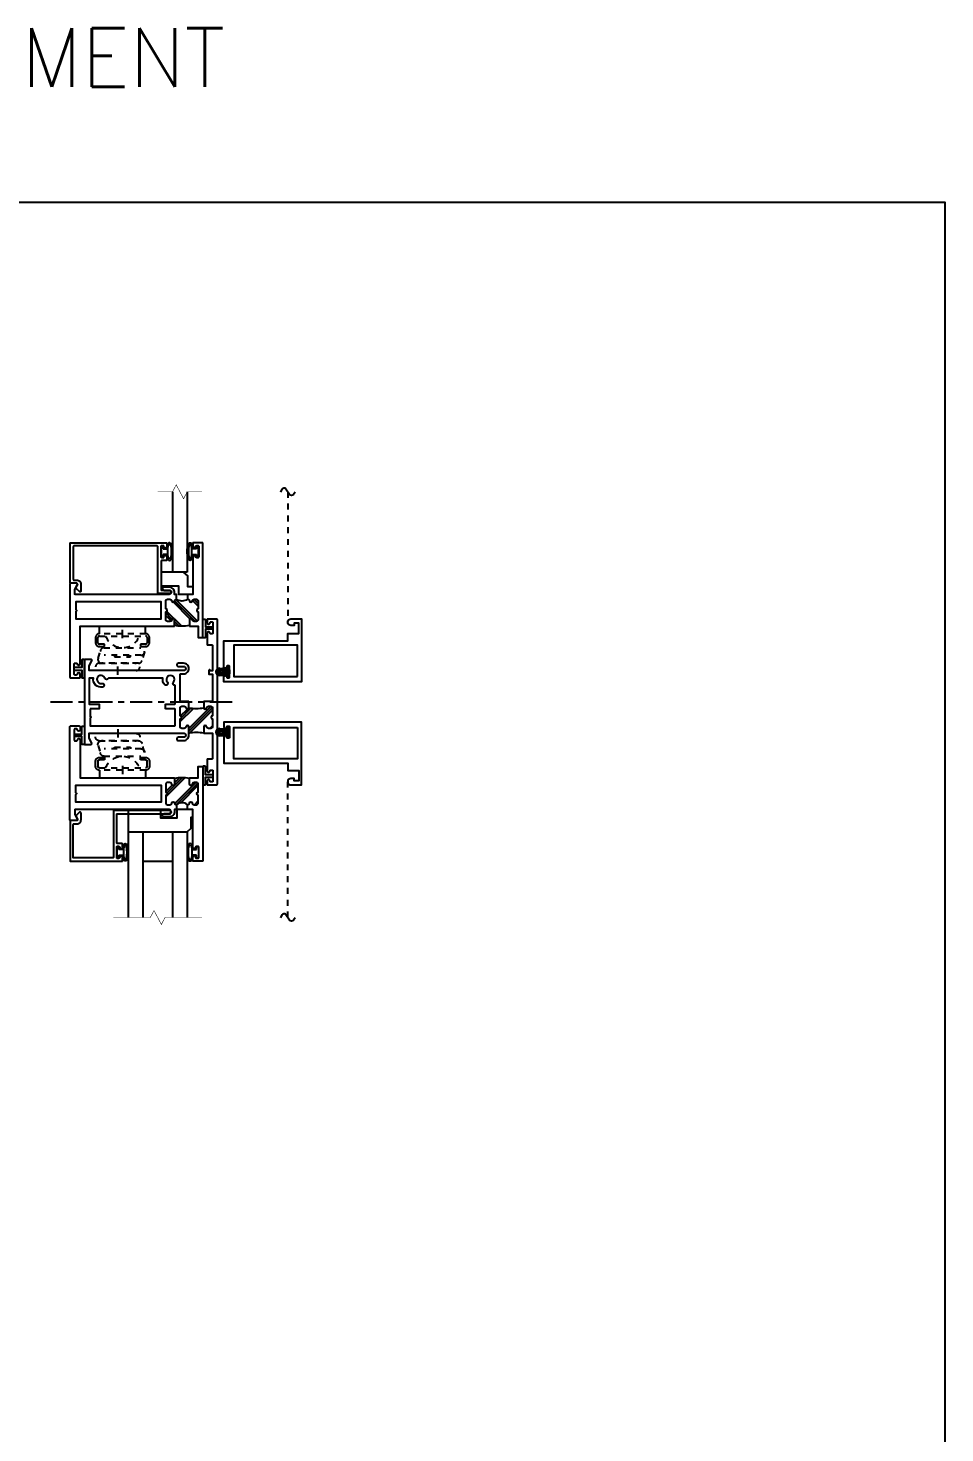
# Model space of a CAD drawing. Extents: x -7.4 to 79.9, y -10.6 to 40.1.
# Drawn here: x 19.75 to 35.26, y 16.29 to 40.08 of the extents above; entities that cross this region are included whole.
import ezdxf

# ---------------------------------------------------------------- set-up
doc = ezdxf.new("R2010")
doc.units = 0
doc.header["$LTSCALE"] = 0.25
doc.header["$MEASUREMENT"] = 0
doc.linetypes.add('CENTER2', pattern=[1.125, 0.75, -0.125, 0.125, -0.125])
doc.linetypes.add('HIDDEN', pattern=[0.375, 0.25, -0.125])
doc.layers.get('0').update_dxf_attribs({"linetype": 'CONTINUOUS'})
for name, color, linetype in [('CENTERLINE', 40, 'CENTER2'), ('FRAME', 1, 'CONTINUOUS'), ('GLASS', 7, 'CONTINUOUS'), ('HARDWARE', 7, 'CONTINUOUS'), ('MISC', 7, 'CONTINUOUS'), ('SCREEN', 92, 'CONTINUOUS'), ('TEXT', 7, 'CONTINUOUS'), ('VENT', 5, 'CONTINUOUS'), ('YK_GLASS_STOP', 5, 'CONTINUOUS')]:
    doc.layers.add(name, color=color, linetype=linetype)
doc.styles.get("Standard").update_dxf_attribs({"font": 'simplex.shx'})

# ---------------------------------------------------------------- blocks, each defined once
blk = doc.blocks.new('05P11-Z-BAR')
h = blk.add_hatch()
h.set_pattern_fill('PLAST', angle=45, style=0)
h.set_pattern_definition([(45, (-0.3846, -1e-07), (-0.176777, 0.176777), []), (45, (-0.4067, 0.0221), (-0.176777, 0.176777), []), (45, (-0.4288, 0.0442), (-0.176777, 0.176777), [])])
h.paths.add_polyline_path([(0.006, 1.12, -0.414214), (-0.018, 1.145, -0.414214), (0.006, 1.17), (0.006, 1.302, 0.414214), (-0.025, 1.333), (-0.063, 1.333, 0.38311), (-0.094, 1.305, -0.947716), (-0.143, 1.308), (-0.143, 1.403, 0.087329), (-0.394, 1.403), (-0.394, 1.308, -1), (-0.443, 1.308, 0.352985), (-0.473, 1.333), (-0.512, 1.333, 0.414214), (-0.544, 1.302), (-0.544, 1.17, -0.414214), (-0.518, 1.145, -0.414214), (-0.544, 1.12), (-0.544, 0.988, 0.414214), (-0.512, 0.957), (-0.474, 0.957, 0.38311), (-0.443, 0.985, -0.898027), (-0.394, 0.985, 0.38311), (-0.363, 0.957, -0.325577), (-0.174, 0.957, 0.363634), (-0.143, 0.982, -0.947716), (-0.094, 0.985, 0.38311), (-0.063, 0.957), (-0.025, 0.957, 0.414214), (0.006, 0.988)])
blk.add_line((-0.087, 0.877), (-0.087, 0.877))
for points in [[(-2.164, 2.28, -0.414214), (-2.154, 2.29), (-2.001, 2.29, -0.414214), (-1.991, 2.28), (-1.991, 2.226, -1), (-2.041, 2.226), (-2.041, 2.23, 0.414214), (-2.051, 2.24), (-2.081, 2.24, 0.414214), (-2.091, 2.23), (-2.091, 2.05, 0.414214), (-2.081, 2.04), (-2.051, 2.04, 0.414214), (-2.041, 2.05), (-2.041, 2.051, -1), (-1.991, 2.051), (-1.991, 1.413), (-0.403, 1.413, -0.414214), (-0.394, 1.403), (-0.394, 1.306, -0.888834), (-0.443, 1.306, 0.377258), (-0.474, 1.333), (-0.512, 1.333, 0.414214), (-0.544, 1.302), (-0.544, 1.17, -1), (-0.544, 1.12), (-0.544, 0.988, 0.414214), (-0.512, 0.957), (-0.474, 0.957, 0.383109), (-0.443, 0.985, -0.898027), (-0.394, 0.985, 0.38311), (-0.363, 0.957), (-0.363, 0.877), (-0.394, 0.877), (-0.394, 0.842, -0.414214), (-0.483, 0.752), (-0.571, 0.752, -1), (-0.571, 0.806), (-0.486, 0.806, 0.859155), (-0.486, 0.877), (-2.074, 0.877, 0.414214), (-2.084, 0.867), (-2.084, 0.797, 0.131652), (-2.082, 0.792), (-2.035, 0.709, -0.577353), (-2.048, 0.687), (-2.154, 0.687, -0.414214), (-2.164, 0.697), (-2.164, 2.28)], [(-0.025, 0.957, 0.414214), (0.006, 0.988), (0.006, 1.12, -1), (0.006, 1.17), (0.006, 1.302, 0.414214), (-0.025, 1.333), (-0.063, 1.333, 0.38311), (-0.094, 1.305, -0.947716), (-0.143, 1.308), (-0.143, 1.403, -0.414214), (-0.133, 1.413), (0.006, 1.413), (0.006, 1.603), (0.086, 1.603), (0.086, 0.01, -0.414214), (0.077, 0), (-0.077, 0, -0.414214), (-0.087, 0.01), (-0.087, 0.064, -1), (-0.037, 0.064), (-0.037, 0.06, 0.414214), (-0.027, 0.05), (0.003, 0.05, 0.414214), (0.014, 0.06), (0.014, 0.24, 0.414214), (0.003, 0.25), (-0.027, 0.25, 0.414214), (-0.037, 0.24), (-0.037, 0.239, -1), (-0.087, 0.239), (-0.087, 0.877), (-0.174, 0.877), (-0.174, 0.957, 0.363634), (-0.143, 0.982, -0.947716), (-0.094, 0.985, 0.38311), (-0.063, 0.957), (-0.025, 0.957)]]:
    blk.add_lwpolyline(points, format="xyb")
blk.add_lwpolyline([(-2.063, 1.16), (-2.063, 1.288), (-0.623, 1.288), (-0.623, 1.002), (-2.063, 1.002), (-2.063, 1.129), (-2.048, 1.145)], close=True)
at = {"color": 7}
for centre, radius, start, end in [((-0.269, 0.638), 0.775, 80.7195, 99.2805), ((-0.269, 0.828), 0.16, 53.9319, 126.0681)]:
    blk.add_arc(centre, radius, start, end, dxfattribs=at)
blk = doc.blocks.new('05P02-T-BAR')
h = blk.add_hatch()
h.set_pattern_fill('PLAST', angle=45, style=0)
h.paths.add_polyline_path([(0.006, 1.12, -1), (0.006, 1.17), (0.006, 1.302, 0.414214), (-0.024, 1.333), (-0.063, 1.333, 0.38311), (-0.094, 1.305, -0.898868), (-0.143, 1.305, -0.081258), (-0.394, 1.305, -0.898027), (-0.443, 1.305, 0.38311), (-0.474, 1.333), (-0.512, 1.333, 0.414214), (-0.543, 1.302), (-0.543, 1.17, -1), (-0.543, 1.12), (-0.543, 0.988, 0.414214), (-0.512, 0.957), (-0.474, 0.957, 0.38311), (-0.443, 0.985, -0.898027), (-0.394, 0.985), (-0.394, 0.877, -0.081129), (-0.144, 0.877), (-0.143, 0.877), (-0.143, 0.985, -0.898027), (-0.094, 0.985, 0.38311), (-0.063, 0.957), (-0.024, 0.957, 0.414214), (0.006, 0.988)])
blk.add_line((-0.394, 1.305), (-0.394, 1.413))
for points in [[(-0.143, 1.305, 0.898027), (-0.094, 1.305, -0.38311), (-0.063, 1.333), (-0.024, 1.333, -0.414214), (0.006, 1.302), (0.006, 1.17, 1), (0.006, 1.12), (0.006, 0.988, -0.414214), (-0.024, 0.957), (-0.063, 0.957, -0.38311), (-0.094, 0.985, 0.898027), (-0.143, 0.985), (-0.143, 0.877), (0.006, 0.877), (0.006, 0.447, -0.414214), (-0.004, 0.437), (-0.077, 0.437, 0.414214), (-0.087, 0.427), (-0.087, 0.239, 0.414214), (-0.062, 0.214), (-0.062, 0.214, 0.414214), (-0.036, 0.239), (-0.036, 0.24, -0.414214), (-0.026, 0.25), (0.003, 0.25, -0.414214), (0.013, 0.24), (0.013, 0.06, -0.414214), (0.003, 0.05), (-0.026, 0.05, -0.414214), (-0.036, 0.06), (-0.036, 0.064, 0.414214), (-0.062, 0.089, 0.414214), (-0.087, 0.064), (-0.087, 0.01, 0.414214), (-0.077, 0), (0.077, 0, 0.414214), (0.087, 0.01), (0.087, 2.799, 0.414214), (0.077, 2.809), (-0.077, 2.809, 0.414214), (-0.087, 2.799), (-0.087, 2.745, 0.414214), (-0.062, 2.72), (-0.062, 2.72, 0.414214), (-0.036, 2.745), (-0.036, 2.749, -0.414214), (-0.026, 2.759), (0.003, 2.759, -0.414214), (0.013, 2.749), (0.013, 2.569, -0.414214), (0.003, 2.559), (-0.026, 2.559, -0.414214), (-0.036, 2.569), (-0.036, 2.57, 0.414214), (-0.062, 2.595), (-0.062, 2.595, 0.414214), (-0.087, 2.57), (-0.087, 2.382, 0.414214), (-0.077, 2.372), (-0.004, 2.372, -0.414214), (0.006, 2.362), (0.006, 1.932), (-0.036, 1.932), (-0.036, 1.942, 1), (-0.055, 1.942), (-0.055, 1.878), (0.006, 1.878), (0.006, 1.423, -0.414214), (-0.004, 1.413), (-0.143, 1.413)], [(-2.064, 1.288), (-2.064, 1.16), (-2.048, 1.145), (-2.064, 1.13), (-2.064, 1.002), (-0.634, 1.002, 0.414214), (-0.624, 1.012), (-0.624, 1.278, 0.414214), (-0.634, 1.288), (-0.784, 1.288, -0.414214), (-0.793, 1.298), (-0.793, 1.358, -0.414214), (-0.784, 1.368), (-0.634, 1.368, 0.414214), (-0.624, 1.378), (-0.624, 1.677, 0.412738), (-0.633, 1.687, -0.266599), (-0.659, 1.702), (-0.66, 1.704, -0.326659), (-0.657, 1.74, 2.265178), (-0.758, 1.74, -0.326659), (-0.755, 1.704), (-0.756, 1.702, -0.505571), (-0.804, 1.697, -0.236746), (-0.836, 1.81), (-1.749, 1.81, 0.298217), (-1.759, 1.804, -0.298217), (-1.786, 1.786), (-1.788, 1.786, -0.326659), (-1.817, 1.807, 2.265178), (-1.868, 1.719, -0.326659), (-1.835, 1.704), (-1.834, 1.702, -0.505571), (-1.854, 1.658, -0.53888), (-2.011, 1.81), (-2.084, 1.81), (-2.084, 1.368), (-1.913, 1.368), (-1.913, 1.288)]]:
    blk.add_lwpolyline(points, format="xyb", close=True)
blk.add_lwpolyline([(-0.394, 1.413), (-0.534, 1.413, -0.414214), (-0.543, 1.423), (-0.543, 1.871, -0.414214), (-0.534, 1.881), (-0.483, 1.881, 0.414214), (-0.394, 1.97, 0.414214), (-0.483, 2.06), (-0.572, 2.06, 0.414214), (-0.599, 2.033), (-0.599, 2.033, 0.414214), (-0.572, 2.006), (-0.483, 2.006, -0.414214), (-0.447, 1.97), (-0.447, 1.97, -0.414214), (-0.483, 1.935), (-2.084, 1.935), (-2.084, 2.018), (-2.035, 2.102, 0.57735), (-2.048, 2.125), (-2.163, 2.125), (-2.163, 1.406), (-2.163, 0.687), (-2.048, 0.687, 0.57735), (-2.035, 0.709), (-2.084, 0.794), (-2.084, 0.877), (-0.483, 0.877, -0.414214), (-0.447, 0.841, -0.414214), (-0.483, 0.806), (-0.572, 0.806, 0.414214), (-0.599, 0.779), (-0.599, 0.779, 0.414214), (-0.572, 0.752), (-0.483, 0.752, 0.414214), (-0.394, 0.841), (-0.394, 0.985, 0.898027), (-0.443, 0.985, -0.38311), (-0.474, 0.957), (-0.512, 0.957, -0.414214), (-0.543, 0.988), (-0.543, 1.12, 1), (-0.543, 1.17), (-0.543, 1.302, -0.414214), (-0.512, 1.333), (-0.474, 1.333, -0.38311), (-0.443, 1.305, 0.898027), (-0.394, 1.305)], format="xyb")
at = {"color": 7}
for centre, start, end in [((-0.269, 2.07), 260.7195, 279.2805), ((-0.269, 0.112), 80.7195, 99.2805)]:
    blk.add_arc(centre, 0.775, start, end, dxfattribs=at)
blk = doc.blocks.new('05P09-1in_GLASS_STOP')
for p, q in [((-1.338, 0.25), (-1.373, 0.25)), ((-1.373, 0.25), (-1.373, 0.05)), ((-1.338, 0.197), (-1.338, 0.25)), ((-0.022, 0.197), (-0.022, 0.25)), ((-0.022, 0.25), (0.013, 0.25)), ((0.013, 0.25), (0.013, 0.05)), ((-1.373, 0.05), (-1.338, 0.05)), ((-1.276, 0.197), (-1.338, 0.197)), ((-1.338, 0.05), (-1.338, 0.102)), ((-1.338, 0.102), (-1.276, 0.102)), ((-0.084, 0.197), (-0.022, 0.197)), ((-0.022, 0.102), (-0.084, 0.102)), ((-0.022, 0.05), (-0.022, 0.102)), ((0.013, 0.05), (-0.022, 0.05))]:
    blk.add_line(p, q)
blk.add_lwpolyline([(-2.035, 0.709, -0.57735), (-2.047, 0.687), (-2.153, 0.687, 0.414214), (-2.163, 0.677), (-2.163, 0), (-1.283, 0, 0.414214), (-1.273, 0.01), (-1.273, 0.062, 0.414214), (-1.298, 0.087, 0.435311), (-1.323, 0.061, -0.435311), (-1.333, 0.05), (-1.363, 0.05, -0.414214), (-1.373, 0.06), (-1.373, 0.24, -0.414214), (-1.363, 0.25), (-1.333, 0.25, -0.435311), (-1.323, 0.239, 0.435311), (-1.298, 0.212, 0.414214), (-1.273, 0.237), (-1.273, 0.29, 0.414214), (-1.283, 0.3), (-1.363, 0.3, -0.414214), (-1.373, 0.31), (-1.373, 0.795, -0.414214), (-1.363, 0.805), (-0.474, 0.805, 0.414214), (-0.447, 0.832), (-0.447, 0.833, 0.414214), (-0.474, 0.86), (-1.418, 0.86, 0.414214), (-1.428, 0.85), (-1.428, 0.065, -0.414214), (-1.438, 0.055), (-2.108, 0.055), (-2.108, 0.622, -0.414214), (-2.098, 0.632), (-2.047, 0.632, 0.414214), (-1.977, 0.702), (-1.977, 0.817, 0.668179), (-2.003, 0.828), (-2.058, 0.773, 0.339454), (-2.06, 0.755)], format="xyb", close=True)
at = {"extrusion": (0, 0, -1)}
blk.add_ellipse((-1.229, 0.15), major_axis=(0, 0.129), ratio=0.232303, dxfattribs=at)
blk.add_ellipse((-0.131, 0.15), major_axis=(0, 0.129), ratio=0.232303)
for points in [[(-1.276, 0.197), (-1.274, 0.219), (-1.271, 0.239), (-1.262, 0.269), (-1.258, 0.28), (-1.245, 0.294), (-1.237, 0.298), (-1.229, 0.298), (-1.218, 0.298), (-1.21, 0.292), (-1.201, 0.279), (-1.197, 0.272), (-1.187, 0.244), (-1.183, 0.215), (-1.178, 0.136), (-1.182, 0.085), (-1.194, 0.034), (-1.198, 0.022), (-1.214, 0.005), (-1.228, 0), (-1.249, 0.008), (-1.254, 0.016), (-1.262, 0.032), (-1.265, 0.041), (-1.272, 0.067), (-1.274, 0.084), (-1.276, 0.102)], [(-0.084, 0.197), (-0.086, 0.219), (-0.089, 0.239), (-0.098, 0.269), (-0.102, 0.28), (-0.115, 0.294), (-0.123, 0.298), (-0.131, 0.298), (-0.142, 0.298), (-0.15, 0.292), (-0.159, 0.279), (-0.163, 0.272), (-0.173, 0.244), (-0.177, 0.215), (-0.182, 0.136), (-0.178, 0.085), (-0.166, 0.034), (-0.162, 0.022), (-0.146, 0.005), (-0.132, 0), (-0.111, 0.008), (-0.106, 0.016), (-0.098, 0.032), (-0.095, 0.041), (-0.088, 0.067), (-0.086, 0.084), (-0.084, 0.102)]]:
    blk.add_open_spline(points, degree=3, knots=[5.075676, 5.075676, 5.075676, 5.075676, 5.596595, 5.596595, 6.055763, 6.055763, 6.283185, 6.283185, 6.283185, 6.572914, 6.572914, 6.862642, 6.862642, 7.608886, 7.608886, 8.676451, 8.676451, 9.18434, 9.18434, 9.518242, 9.518242, 9.852144, 9.852144, 10.186046, 10.186046, 10.631436, 10.631436, 10.631436, 10.631436])
blk = doc.blocks.new('Screen Break Line')
at = {"layer": 'SCREEN'}
blk.add_lwpolyline([(0.127, -0.003), (0.097, -0.046, -0.530591), (0.03, -0.046), (-0.03, 0.046, 0.567229), (-0.099, 0.043), (-0.123, -0.003)], format="xyb", dxfattribs=at)
blk = doc.blocks.new('4-BAR_HINGE')
for p, q in [((0.248, -1.119), (0.123, -1.119)), ((0.248, -1.901), (0.123, -1.901))]:
    blk.add_line(p, q)
at = {"linetype": 'HIDDEN', "ltscale": 0.75}
for p, q in [((0.248, -1.119), (0.248, -1.901)), ((0.288, -1.901), (0.288, -1.119)), ((0.401, -1.054), (0.313, -1.054)), ((0.313, -1.094), (0.401, -1.094)), ((0.426, -1.119), (0.426, -1.204)), ((0.466, -1.204), (0.466, -1.119)), ((0.556, -1.136), (0.701, -1.178)), ((0.426, -1.204), (0.466, -1.204)), ((0.486, -1.823), (0.486, -1.198)), ((0.611, -1.198), (0.611, -1.823)), ((0.641, -1.377), (0.611, -1.377)), ((0.641, -1.644), (0.641, -1.377)), ((0.748, -1.239), (0.748, -1.864)), ((0.748, -1.904), (0.748, -1.279)), ((0.873, -1.279), (0.873, -1.904)), ((0.611, -1.644), (0.641, -1.644)), ((0.466, -1.816), (0.426, -1.816)), ((0.426, -1.816), (0.426, -1.901)), ((0.466, -1.901), (0.466, -1.816)), ((0.67, -1.924), (0.526, -1.881)), ((0.401, -1.926), (0.313, -1.926)), ((0.313, -1.966), (0.401, -1.966))]:
    blk.add_line(p, q, dxfattribs=at)
at = {"linetype": 'Continuous'}
for p, q in [((0.324, -1.51), (0.183, -1.51)), ((0.943, -1.591), (0.802, -1.591))]:
    blk.add_line(p, q, dxfattribs=at)
at = {"linetype": 'HIDDEN', "ltscale": 0.75}
for centre, radius, start, end in [((0.313, -1.119), 0.065, 90, 180), ((0.313, -1.119), 0.025, 90, 180), ((0.401, -1.119), 0.065, 360, 90), ((0.401, -1.119), 0.025, 0, 90), ((0.548, -1.198), 0.0625, 0, 180), ((0.686, -1.239), 0.062, 0, 75.7192), ((0.181, -1.51), 0.305, 290.4553, 69.5447), ((0.81, -1.279), 0.0625, 0, 180), ((0.313, -1.901), 0.065, 180, 270), ((0.313, -1.901), 0.025, 180, 270), ((0.401, -1.901), 0.065, 270, 0), ((0.401, -1.901), 0.025, 270, 0), ((0.548, -1.823), 0.0625, 180, 0), ((0.686, -1.864), 0.062, 255.5579, 0), ((0.81, -1.904), 0.0625, 180, 0)]:
    blk.add_arc(centre, radius, start, end, dxfattribs=at)
blk = doc.blocks.new('05P05-.25in_GLASS_STOP')
for p, q in [((-0.588, 0.25), (-0.623, 0.25)), ((-0.623, 0.25), (-0.623, 0.05)), ((-0.588, 0.198), (-0.588, 0.25)), ((-0.022, 0.198), (-0.022, 0.25)), ((-0.022, 0.25), (0.013, 0.25)), ((0.013, 0.25), (0.013, 0.05)), ((-0.623, 0.05), (-0.588, 0.05)), ((-0.526, 0.198), (-0.588, 0.198)), ((-0.588, 0.05), (-0.588, 0.103)), ((-0.588, 0.103), (-0.526, 0.103)), ((-0.084, 0.198), (-0.022, 0.198)), ((-0.022, 0.103), (-0.084, 0.103)), ((-0.022, 0.05), (-0.022, 0.103)), ((0.013, 0.05), (-0.022, 0.05))]:
    blk.add_line(p, q)
blk.add_lwpolyline([(-2.048, 0.632, 0.414214), (-1.978, 0.702), (-1.978, 0.817, 0.668179), (-2.003, 0.828), (-2.053, 0.778, 0.339454), (-2.057, 0.748), (-2.035, 0.71, -0.57735), (-2.048, 0.687), (-2.153, 0.687, 0.414214), (-2.163, 0.677), (-2.163, 0.01, 0.414214), (-2.153, 0), (-0.533, 0, 0.414214), (-0.523, 0.01), (-0.523, 0.064, 0.414214), (-0.548, 0.089), (-0.549, 0.089, 0.414214), (-0.573, 0.064), (-0.573, 0.06, -0.414214), (-0.583, 0.05), (-0.608, 0.05, -0.414214), (-0.623, 0.065), (-0.623, 0.235, -0.414214), (-0.608, 0.25), (-0.583, 0.25, -0.414214), (-0.573, 0.24), (-0.573, 0.239, 0.414214), (-0.549, 0.214), (-0.548, 0.214, 0.414214), (-0.523, 0.239), (-0.523, 0.288, 0.414214), (-0.538, 0.303), (-0.613, 0.303, -0.414214), (-0.623, 0.313), (-0.623, 0.795, -0.414214), (-0.613, 0.805), (-0.474, 0.805, 0.414214), (-0.447, 0.832), (-0.447, 0.833, 0.414214), (-0.474, 0.86), (-0.668, 0.86, 0.414214), (-0.678, 0.85), (-0.678, 0.065, -0.414214), (-0.688, 0.055), (-2.098, 0.055, -0.414214), (-2.108, 0.065), (-2.108, 0.622, -0.414214), (-2.098, 0.632)], format="xyb", close=True)
at = {"extrusion": (0, 0, -1)}
blk.add_ellipse((-0.479, 0.15), major_axis=(0, 0.129), ratio=0.232303, dxfattribs=at)
blk.add_ellipse((-0.131, 0.15), major_axis=(0, 0.129), ratio=0.232303)
for points in [[(-0.526, 0.198), (-0.524, 0.219), (-0.521, 0.239), (-0.512, 0.269), (-0.508, 0.28), (-0.495, 0.294), (-0.487, 0.298), (-0.479, 0.298), (-0.468, 0.298), (-0.46, 0.292), (-0.451, 0.279), (-0.447, 0.272), (-0.437, 0.244), (-0.433, 0.215), (-0.428, 0.136), (-0.432, 0.085), (-0.444, 0.034), (-0.448, 0.022), (-0.464, 0.005), (-0.478, 0), (-0.499, 0.008), (-0.504, 0.016), (-0.512, 0.032), (-0.515, 0.041), (-0.522, 0.067), (-0.524, 0.084), (-0.526, 0.103)], [(-0.084, 0.198), (-0.086, 0.219), (-0.089, 0.239), (-0.098, 0.269), (-0.102, 0.28), (-0.115, 0.294), (-0.123, 0.298), (-0.131, 0.298), (-0.142, 0.298), (-0.15, 0.292), (-0.159, 0.279), (-0.163, 0.272), (-0.173, 0.244), (-0.177, 0.215), (-0.182, 0.136), (-0.178, 0.085), (-0.166, 0.034), (-0.162, 0.022), (-0.146, 0.005), (-0.132, 0), (-0.111, 0.008), (-0.106, 0.016), (-0.098, 0.032), (-0.095, 0.041), (-0.088, 0.067), (-0.086, 0.084), (-0.084, 0.103)]]:
    blk.add_open_spline(points, degree=3, knots=[5.075676, 5.075676, 5.075676, 5.075676, 5.596595, 5.596595, 6.055763, 6.055763, 6.283185, 6.283185, 6.283185, 6.572914, 6.572914, 6.862642, 6.862642, 7.608886, 7.608886, 8.676451, 8.676451, 9.18434, 9.18434, 9.518242, 9.518242, 9.852144, 9.852144, 10.186046, 10.186046, 10.631436, 10.631436, 10.631436, 10.631436])
blk = doc.blocks.new('A$C3E2104E7')
at = {"layer": 'SCREEN'}
blk.add_lwpolyline([(0.025, 0.103), (0.025, 0.103, -0.414214), (0.05, 0.078), (0.05, 0.077, 0.414214), (0.06, 0.067), (0.09, 0.067, 0.414214), (0.1, 0.077), (0.1, 0.257, 0.414214), (0.09, 0.267), (0.06, 0.267, 0.414214), (0.05, 0.257), (0.05, 0.253, -0.414214), (0.025, 0.228), (0.025, 0.228, -0.414214), (0, 0.253), (0, 0.69), (1.083, 0.69), (1.083, 0.817), (1.273, 0.817), (1.273, 0.992), (1.193, 0.992), (1.193, 0.952), (1.138, 0.952, -1), (1.138, 1.062), (1.318, 1.062), (1.318, 0), (0, 0), (0, 0.078, -0.414214)], format="xyb", close=True, dxfattribs=at)
blk.add_lwpolyline([(1.248, 0.09), (1.248, 0.617), (0.17, 0.617), (0.17, 0.09)], close=True, dxfattribs=at)
blk = doc.blocks.new('*U143')
h = blk.add_hatch(color=7)
h.dxf.hatch_style = 1
h.paths.add_polyline_path([(-0.062, 0.162), (-0.052, 0.04, -0.439382), (-0.059, 0.032), (-0.087, 0.032, 0.414214), (-0.094, 0.025), (-0.094, 0.007, 0.414214), (-0.087, 0), (-0.04, 0), (-0.034, -0.006), (0.036, -0.006), (0.036, 0), (-0.034, 0), (-0.04, 0.006), (-0.085, 0.006, -0.414214), (-0.088, 0.009), (-0.088, 0.022, -0.414214), (-0.085, 0.026), (-0.059, 0.026, 0.439382), (-0.046, 0.04), (-0.056, 0.162, -1.000618), (0.058, 0.161), (0.058, 0.153), (0.047, 0.039, 0.414459), (0.06, 0.026), (0.086, 0.026, -0.414214), (0.09, 0.022), (0.09, 0.009, -0.414214), (0.086, 0.006), (-0.034, 0.006), (-0.034, 0), (0.089, 0, 0.414214), (0.096, 0.007), (0.096, 0.025, 0.414214), (0.089, 0.032), (0.06, 0.032, -0.414214), (0.053, 0.039), (0.064, 0.162, 1.000093)])
h = blk.add_hatch(color=7)
h.dxf.hatch_style = 1
h.paths.add_polyline_path([(0.086, 0.006, 0.414214), (0.09, 0.009), (0.09, 0.022, 0.414214), (0.086, 0.026), (-0.059, 0.026), (-0.085, 0.026, 0.414214), (-0.088, 0.022), (-0.088, 0.009, 0.414214), (-0.085, 0.006), (-0.04, 0.006), (-0.034, 0), (-0.034, 0.006)])
h = blk.add_hatch()
h.set_pattern_fill('GRAVEL', scale=0.0625)
h.set_pattern_definition([(228.0128, (-0.0139906, 0.0885), (-0.5, -0.5625), [0.0084085, -0.832443]), (184.9697, (-0.0196156, 0.08225), (0.75, 0.0625), [0.0144292, -1.4284953]), (132.5104, (-0.0339906, 0.081), (0.625, -0.6875), [0.0101742, -1.007252]), (267.2737, (-0.0583656, 0.065375), (0.0625, 1.25), [0.01314, -1.3008474]), (292.8337, (-0.0589906, 0.05225), (-0.3125, 0.75), [0.0128847, -1.2755858]), (357.2737, (-0.0539906, 0.040375), (-1.25, 0.0625), [0.01314, -1.3008474]), (37.6942, (-0.0408656, 0.03975), (-0.8125, -0.625), [0.0173768, -1.720303]), (72.2553, (-0.0271156, 0.050375), (0.4375, 1.375), [0.0164055, -1.624145]), (121.4296, (-0.0221156, 0.066), (-0.5, 0.8125), [0.0131844, -1.3052546]), (175.2364, (-0.0289906, 0.07725), (0.6875, -0.0625), [0.015052, -0.7375477]), (222.3974, (-0.0439906, 0.0785), (-0.75, -0.6875), [0.0194655, -1.927086]), (138.814, (0.0035094, 0.06475), (-0.4375, 0.375), [0.006644, -0.6577403]), (171.4692, (-0.0014906, 0.069125), (0.8125, -0.125), [0.0126398, -1.2513445]), (225, (-0.01399, 0.071), (-7e-18, -0.0625), [0.008839, -0.07955]), (203.1986, (-0.0183656, 0.0785), (0.3125, 0.125), [0.00476, -0.471226]), (291.8014, (-0.02274, 0.076625), (-0.0625, 0.1875), [0.0067314, -0.329841]), (30.964, (-0.020241, 0.070375), (0.1875, 0.125), [0.010933, -0.3535014]), (161.565, (-0.010866, 0.076), (0.125, -0.0625), [0.007906, -0.189737]), (16.3895, (-0.0589906, 0.076625), (0.625, 0.1875), [0.011075, -1.0964278]), (70.3462, (-0.0483656, 0.07975), (-0.25, -0.6875), [0.0092913, -0.919838]), (293.1986, (-0.0108656, 0.0885), (-0.125, 0.3125), [0.00952, -0.466466]), (343.6105, (-0.0071156, 0.07975), (-0.625, 0.1875), [0.011075, -1.0964278]), (339.444, (-0.0589906, 0.037875), (-0.3125, 0.125), [0.01068, -0.52332]), (294.7751, (-0.0489906, 0.034125), (-0.3125, 0.6875), [0.0089486, -0.8859152]), (66.8014, (-0.0102406, 0.026), (0.125, 0.3125), [0.0095197, -0.466466]), (17.354, (-0.0064906, 0.03475), (-0.8125, -0.25), [0.010477, -1.037214]), (69.444, (-0.0408656, 0.026), (-0.125, -0.3125), [0.00534, -0.52866]), (101.31, (-0.01399, 0.026), (-0.0625, 0.25), [0.003187, -0.315502]), (165.964, (-0.014616, 0.029125), (0.1875, -0.0625), [0.012885, -0.244809]), (186.009, (-0.0271156, 0.03225), (0.625, 0.0625), [0.0119406, -1.1821202]), (303.69, (-0.02024, 0.06475), (-0.0625, 0.125), [0.009014, -0.216333]), (353.1572, (-0.0152406, 0.05725), (1.0625, -0.125), [0.0157371, -1.5579727]), (60.9454, (0.0003844, 0.055375), (-0.25, -0.4375), [0.0064347, -0.637042]), (90, (0.00351, 0.061), (-0.0625, 0.0625), [0.00375, -0.05875]), (120.2564, (-0.0283656, 0.034125), (0.25, -0.4375), [0.0086827, -0.859595]), (48.0128, (-0.0327406, 0.041625), (0.5, 0.5625), [0.016817, -0.8240345]), (0, (-0.02149, 0.054125), (0.0625, 0.0625), [0.01625, -0.04625]), (325.3048, (-0.0052406, 0.054125), (0.625, -0.4375), [0.009882, -0.9783296]), (254.0546, (0.0028844, 0.0485), (-0.0625, -0.25), [0.0091, -0.445907]), (207.646, (0.0003844, 0.03975), (-1.1875, -0.625), [0.0148166, -1.4668421]), (175.4261, (-0.0127406, 0.032875), (-0.8125, 0.0625), [0.015675, -1.551817])])
h.paths.add_polyline_path([(-0.046, 0.04, -0.439382), (-0.059, 0.026), (0.06, 0.026, -0.414459), (0.047, 0.039), (0.058, 0.153), (0.058, 0.162, 1.088328), (-0.056, 0.151)])
for p, q in [((-0.094, 0.007), (-0.094, 0.025)), ((-0.088, 0.022), (-0.088, 0.009)), ((-0.087, 0.032), (-0.059, 0.032)), ((-0.087, 0), (-0.04, 0)), ((-0.059, 0.026), (-0.085, 0.026)), ((-0.085, 0.006), (-0.04, 0.006)), ((-0.062, 0.162), (-0.052, 0.039)), ((-0.059, 0.026), (0.086, 0.026)), ((-0.056, 0.162), (-0.046, 0.04)), ((-0.034, 0), (-0.04, 0.006)), ((-0.034, -0.006), (-0.04, 0)), ((-0.034, 0.006), (0.086, 0.006)), ((-0.034, 0), (-0.034, 0.006)), ((-0.034, 0), (0.089, 0)), ((0.036, -0.006), (0.036, 0)), ((0.058, 0.153), (0.047, 0.039)), ((0.064, 0.162), (0.053, 0.039)), ((0.058, 0.161), (0.058, 0.153)), ((0.06, 0.032), (0.089, 0.032)), ((0.09, 0.009), (0.09, 0.022)), ((0.096, 0.025), (0.096, 0.007)), ((0.036, -0.006), (-0.034, -0.006))]:
    blk.add_line(p, q)
for centre, radius, start, end in [((-0.087, 0.025), 0.007, 90, 180), ((-0.087, 0.007), 0.007, 180, 270), ((-0.085, 0.022), 0.0035, 90, 180), ((-0.085, 0.009), 0.0035, 180, 270), ((0.001, 0.162), 0.063, 0, 180), ((-0.059, 0.039), 0.013, 270, 4.8793), ((-0.059, 0.039), 0.007, 270, 4.8793), ((0.001, 0.161), 0.057, 359.3779, 179.3779), ((0.06, 0.039), 0.013, 180, 270), ((0.06, 0.039), 0.007, 180, 270.0001), ((0.086, 0.009), 0.0035, 270, 0), ((0.089, 0.007), 0.007, 270, 0)]:
    blk.add_arc(centre, radius, start, end)
at = {"extrusion": (0, 0, -1)}
for centre, radius in [((-0.086, 0.022), 0.0035), ((-0.089, 0.025), 0.007)]:
    blk.add_arc(centre, radius, 90, 180, dxfattribs=at)

msp = doc.modelspace()

# ---------------------------------------------------------------- linework, layer by layer
msp.add_lwpolyline([(-0.491, 37.129), (35.265, 37.129), (35.265, 1.373), (-0.491, 1.373)], close=True)
at = {"layer": 'CENTERLINE', "ltscale": 2}
msp.add_line((23.2, 28.663), (20.075, 28.663), dxfattribs=at)
at = {"layer": 'GLASS', "color": 7, "linetype": 'Continuous'}
for p, q in [((22.191, 32.222), (22.191, 30.86)), ((22.441, 32.222), (22.441, 30.86))]:
    msp.add_line(p, q, dxfattribs=at)
at = {"layer": 'GLASS'}
for p, q in [((21.441, 26.467), (21.441, 25.014)), ((21.441, 26.467), (22.441, 26.467)), ((21.691, 26.467), (21.691, 25.014)), ((22.191, 26.467), (22.191, 25.014)), ((22.441, 26.467), (22.441, 25.014)), ((21.691, 25.967), (22.191, 25.967))]:
    msp.add_line(p, q, dxfattribs=at)
at = {"layer": 'GLASS', "const_width": 0.0094}
msp.add_lwpolyline([(21.191, 25.014), (21.816, 25.014), (21.879, 25.131), (22.004, 24.896), (22.066, 25.014), (22.691, 25.014)], dxfattribs=at)
at = {"layer": 'MISC'}
msp.add_line((22.441, 30.86), (22.192, 30.86), dxfattribs=at)
at = {"layer": 'MISC', "const_width": 0.0094}
msp.add_lwpolyline([(21.942, 32.222), (22.191, 32.222), (22.255, 32.34), (22.38, 32.105), (22.441, 32.222), (22.692, 32.222)], dxfattribs=at)
at = {"layer": 'MISC', "linetype": 'Continuous'}
for points in [[(22.534, 30.612), (22.534, 30.612), (22.449, 30.612), (22.449, 30.801), (22.38, 30.86), (21.998, 30.86), (21.998, 30.628), (22.292, 30.628), (22.292, 30.487), (22.534, 30.487)], [(22.534, 26.844), (22.266, 26.844), (22.266, 26.698), (21.994, 26.698), (21.994, 26.844), (21.441, 26.844), (21.441, 26.467), (22.441, 26.467), (22.51, 26.527), (22.51, 26.715), (22.534, 26.715)]]:
    msp.add_lwpolyline(points, dxfattribs=at)
for points in [[(22.87, 29.894), (22.752, 29.894), (22.752, 29.758, -0.414214), (22.742, 29.748), (22.717, 29.748, -0.414214), (22.707, 29.758), (22.707, 30.054, -0.414214), (22.717, 30.064), (22.742, 30.064, -0.414214), (22.752, 30.054), (22.752, 29.936), (22.87, 29.936)], [(20.537, 29.204), (20.656, 29.204), (20.656, 29.08, 0.414214), (20.666, 29.07), (20.69, 29.07, 0.414214), (20.7, 29.08), (20.7, 29.371, 0.414214), (20.69, 29.381), (20.666, 29.381, 0.414214), (20.656, 29.371), (20.656, 29.246), (20.537, 29.246)], [(20.537, 28.119), (20.656, 28.119), (20.656, 28.244, -0.414214), (20.666, 28.254), (20.69, 28.254, -0.414214), (20.7, 28.244), (20.7, 27.952, -0.414214), (20.69, 27.942), (20.666, 27.942, -0.414214), (20.656, 27.952), (20.656, 28.077), (20.537, 28.077)], [(22.87, 27.43), (22.752, 27.43), (22.752, 27.565, 0.414214), (22.742, 27.575), (22.717, 27.575, 0.414214), (22.707, 27.565), (22.707, 27.269, 0.414214), (22.717, 27.259), (22.742, 27.259, 0.414214), (22.752, 27.269), (22.752, 27.388), (22.87, 27.388)]]:
    msp.add_lwpolyline(points, format="xyb", dxfattribs=at)
at = {"layer": 'SCREEN', "linetype": 'HIDDEN'}
for p, q in [((24.142, 32.222), (24.142, 30.015)), ((24.142, 25.014), (24.142, 27.312))]:
    msp.add_line(p, q, dxfattribs=at)

# ---------------------------------------------------------------- block references
at = {"rotation": 90}
for p in [(23.153, 29.174), (23.153, 28.152)]:
    msp.add_blockref('*U143', p, dxfattribs=at)
at = {"layer": 'FRAME'}
msp.add_blockref('05P02-T-BAR', (22.864, 27.259), dxfattribs=at)
at = {"layer": 'HARDWARE', "rotation": 270}
msp.add_blockref('4-BAR_HINGE', (22.856, 30.068), dxfattribs=at)
at = {"layer": 'HARDWARE', "xscale": -1, "rotation": 270}
msp.add_blockref('4-BAR_HINGE', (22.856, 27.259), dxfattribs=at)
at = {"layer": 'SCREEN'}
for name, p in [('Screen Break Line', (24.142, 32.222)), ('A$C3E2104E7', (23.059, 29.007)), ('Screen Break Line', (24.142, 25.014))]:
    msp.add_blockref(name, p, dxfattribs=at)
at = {"layer": 'SCREEN', "xscale": -1, "rotation": 180}
msp.add_blockref('A$C3E2104E7', (23.059, 28.32), dxfattribs=at)
at = {"layer": 'VENT', "xscale": -1, "rotation": 180}
msp.add_blockref('05P11-Z-BAR', (22.621, 31.36), dxfattribs=at)
at = {"layer": 'VENT'}
msp.add_blockref('05P11-Z-BAR', (22.621, 25.967), dxfattribs=at)
at = {"layer": 'YK_GLASS_STOP', "xscale": -1, "rotation": 180}
msp.add_blockref('05P05-.25in_GLASS_STOP', (22.621, 31.36), dxfattribs=at)
at = {"layer": 'YK_GLASS_STOP'}
msp.add_blockref('05P09-1in_GLASS_STOP', (22.621, 25.967), dxfattribs=at)

# ---------------------------------------------------------------- texts
at = {"layer": 'TEXT', "insert": (11.304, 40.075), "char_height": 0.992, "width": 15.22025, "attachment_point": 1}
msp.add_mtext('250-T CASEMENT ', dxfattribs=at)

doc.saveas('drawing.dxf')
